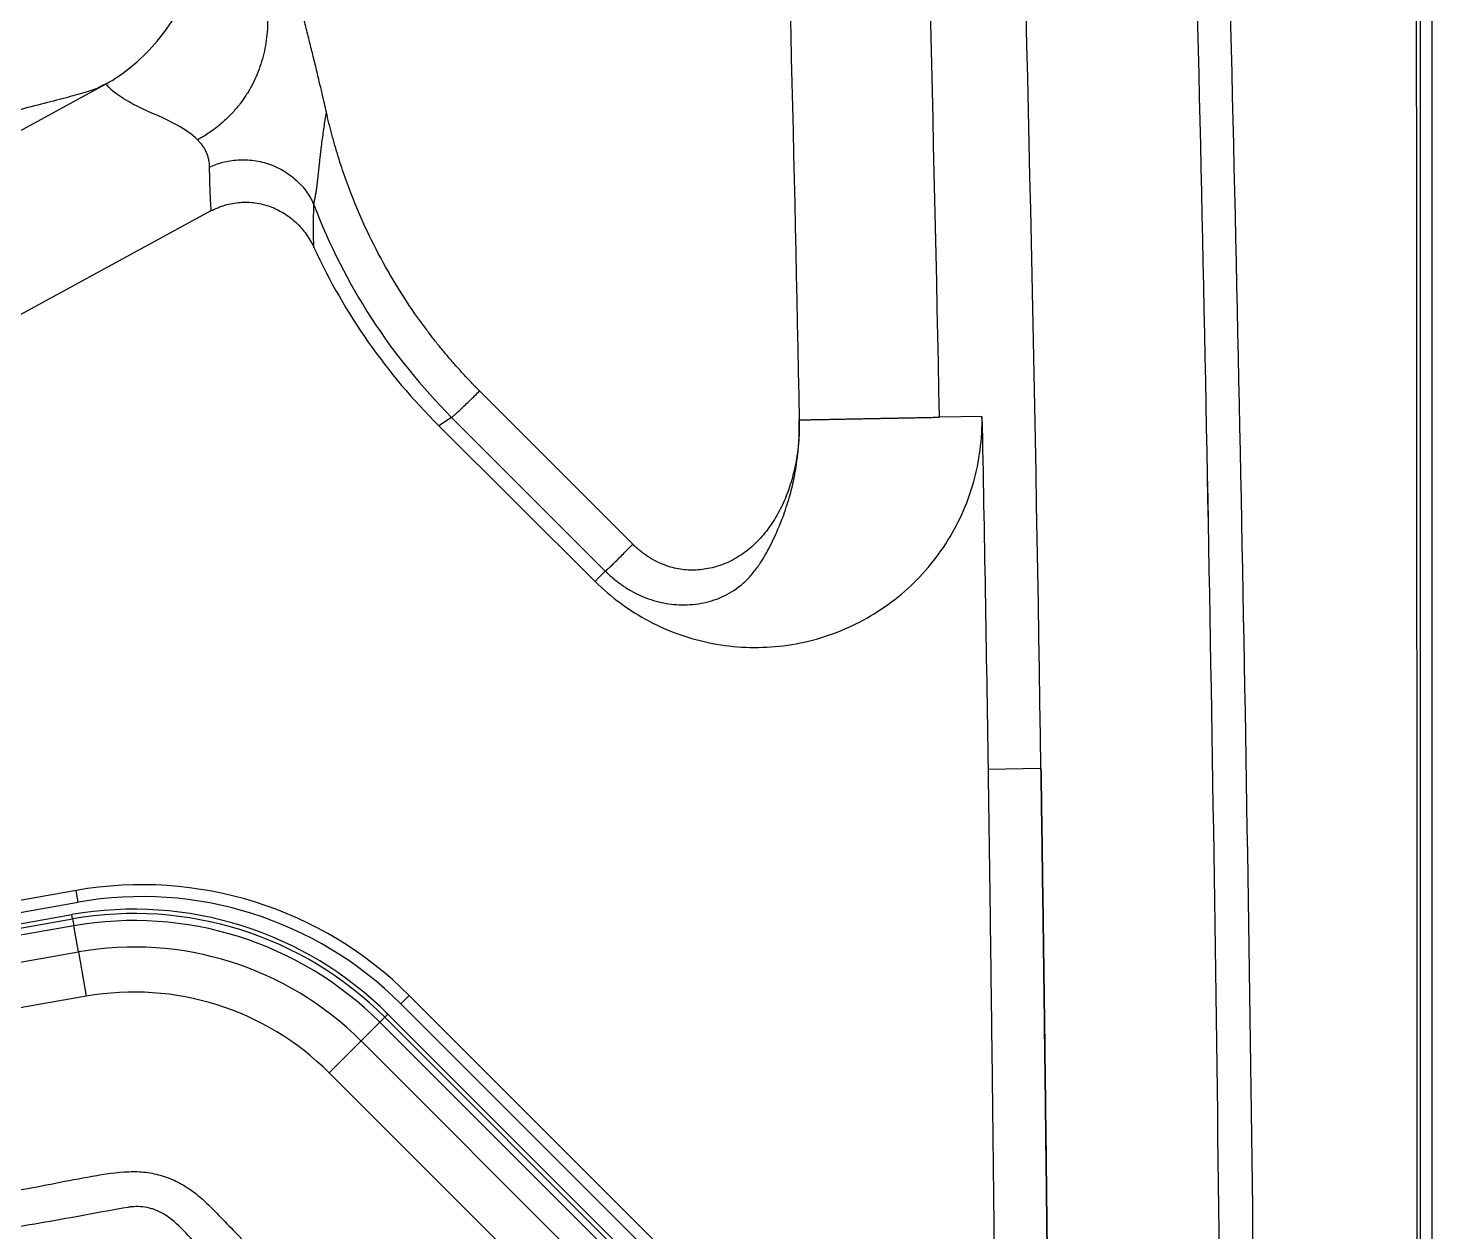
# Model space of a CAD drawing. Extents: x 409 to 498, y 628 to 778.
# Drawn here: x 488.75 to 498.04, y 697.36 to 705.33 of the extents above; entities that cross this region are included whole.
import ezdxf

# ---------------------------------------------------------------- set-up
doc = ezdxf.new("R2010")
doc.units = 0
doc.header["$MEASUREMENT"] = 0
doc.layers.add('1', color=4, linetype='Continuous')
doc.layers.add('GEOMETRY', color=4, linetype='Continuous', lineweight=25)

# ---------------------------------------------------------------- blocks, each defined once
blk = doc.blocks.new('2026_PULSE')
at = {"layer": 'GEOMETRY'}
for p, q in [((89.46, 86.5822), (89.46, 2.9182)), ((80.8657, 60.1184), (80.8866, 60.1354)), ((77.1054, 58.0466), (80.6926, 59.9995)), ((80.6698, 59.9877), (80.6524, 59.9786)), ((80.6926, 59.9995), (80.6698, 59.9877)), ((81.3856, 59.1584), (78.4754, 57.574)), ((84.1753, 56.9538), (83.1624, 57.9681)), ((82.9777, 57.7927), (82.892, 57.7379)), ((82.9777, 57.7927), (83.994, 56.7751)), ((86.4848, 57.7994), (86.2036, 57.794)), ((83.9267, 56.7076), (82.892, 57.7379)), ((83.9521, 56.7331), (83.9267, 56.7076)), ((83.994, 56.7751), (83.9521, 56.7331)), ((86.5247, 55.466), (86.8748, 55.4713)), ((80.4945, 54.6627), (76.809, 54.0128)), ((80.5082, 54.5853), (80.4945, 54.6627)), ((76.174, 53.821), (80.5082, 54.5853)), ((76.2024, 53.7509), (80.466, 54.5027)), ((80.471, 54.4746), (80.466, 54.5027)), ((76.5486, 53.7829), (80.471, 54.4746)), ((80.4791, 54.4287), (76.5567, 53.7371)), ((80.471, 54.4746), (80.4791, 54.4287)), ((80.5095, 54.2562), (80.4791, 54.4287)), ((76.6757, 53.5802), (80.5095, 54.2562)), ((80.5095, 54.2562), (80.5612, 53.9628)), ((80.5612, 53.9628), (76.7274, 53.2867)), ((82.6414, 53.9127), (82.697, 53.9683)), ((84.6967, 51.9686), (82.697, 53.9683)), ((82.5358, 53.8235), (82.556, 53.8437)), ((82.556, 53.8437), (84.5556, 51.8441)), ((82.6414, 53.9127), (84.6411, 51.913)), ((82.379, 53.6668), (82.5028, 53.7906)), ((82.5358, 53.8235), (82.5028, 53.7906)), ((84.5025, 51.7909), (82.5028, 53.7906)), ((82.5358, 53.8235), (84.5354, 51.8239)), ((82.379, 53.6668), (82.1683, 53.4561)), ((82.379, 53.6668), (84.3787, 51.6671)), ((84.1679, 51.4564), (82.1683, 53.4561))]:
    blk.add_line(p, q, dxfattribs=at)
for centre, radius in [((80.9288, 52.2), 2.5007), ((80.9288, 52.2), 2.4221), ((80.8781, 52.1658), 2.3729), ((80.8781, 52.1658), 2.3443), ((80.8781, 52.1658), 2.2977), ((80.8781, 52.1658), 2.1226), ((80.8781, 52.1658), 1.8246)]:
    blk.add_arc(centre, radius, 44.9999, 100, dxfattribs=at)
blk.add_ellipse((85.7795, 60.6343), major_axis=(-4.0912, 0), ratio=0.999386, start_param=0.433292, end_param=0.787254, dxfattribs=at)
for points, knots in [([(89.3164, 86.5326), (89.3165, 86.5292), (89.3165, 86.5258), (89.3165, 86.519), (89.3165, 86.5088), (89.3165, 86.485), (89.3167, 86.4374), (89.3169, 86.3422), (89.3173, 86.1518), (89.3181, 85.7709), (89.3198, 85.0093), (89.3231, 83.486), (89.3258, 82.1803), (89.331, 79.5689), (89.3342, 77.8279), (89.3431, 72.6051), (89.3479, 69.1233), (89.3554, 62.1595), (89.358, 58.6777), (89.3614, 51.7139), (89.3622, 48.232), (89.3622, 41.2683), (89.3614, 37.7864), (89.358, 30.8227), (89.3554, 27.3408), (89.3479, 20.3771), (89.3431, 16.8952), (89.3313, 9.9315), (89.3242, 6.4496), (89.3164, 2.9678)], [0, 0, 0, 0, 0.000122, 0.000122, 0.000244, 0.000488, 0.000977, 0.001953, 0.003906, 0.007813, 0.015625, 0.03125, 0.0625, 0.0625, 0.125, 0.125, 0.25, 0.25, 0.375, 0.375, 0.5, 0.5, 0.625, 0.625, 0.75, 0.75, 0.875, 0.875, 1, 1, 1, 1]), ([(89.3164, 86.5326), (89.3165, 86.5292), (89.3165, 86.5258), (89.3165, 86.519), (89.3165, 86.5088), (89.3165, 86.485), (89.3167, 86.4374), (89.3169, 86.3422), (89.3173, 86.1518), (89.3181, 85.7709), (89.3198, 85.0093), (89.3231, 83.486), (89.3258, 82.1803), (89.331, 79.5689), (89.3342, 77.8279), (89.3431, 72.6051), (89.3479, 69.1233), (89.3554, 62.1595), (89.358, 58.6777), (89.3614, 51.7139), (89.3622, 48.232), (89.3622, 41.2683), (89.3614, 37.7864), (89.358, 30.8227), (89.3554, 27.3408), (89.3479, 20.3771), (89.3431, 16.8952), (89.3313, 9.9315), (89.3242, 6.4496), (89.3164, 2.9678)], [0, 0, 0, 0, 0.000122, 0.000122, 0.000244, 0.000488, 0.000977, 0.001953, 0.003906, 0.007813, 0.015625, 0.03125, 0.0625, 0.0625, 0.125, 0.125, 0.25, 0.25, 0.375, 0.375, 0.5, 0.5, 0.625, 0.625, 0.75, 0.75, 0.875, 0.875, 1, 1, 1, 1]), ([(89.3863, 2.9182), (89.3863, 2.9454), (89.3863, 2.9726), (89.3863, 3.0271), (89.3863, 3.1088), (89.3863, 3.2994), (89.3862, 3.6807), (89.3861, 4.4433), (89.386, 5.9684), (89.3859, 7.2757), (89.3856, 9.8902), (89.3855, 11.6332), (89.385, 16.8622), (89.3847, 20.3482), (89.3841, 30.8062), (89.3839, 37.7782), (89.3839, 51.7222), (89.3841, 58.6942), (89.3847, 69.1522), (89.385, 72.6382), (89.3855, 77.8672), (89.3856, 79.6102), (89.3859, 82.2247), (89.386, 83.5319), (89.3861, 85.057), (89.3862, 85.8196), (89.3863, 86.2009), (89.3863, 86.3915), (89.3863, 86.4732), (89.3863, 86.5277), (89.3863, 86.5549), (89.3863, 86.5822)], [0, 0, 0, 0, 0.000977, 0.000977, 0.001953, 0.003906, 0.007812, 0.015625, 0.03125, 0.0625, 0.0625, 0.125, 0.125, 0.25, 0.25, 0.5, 0.5, 0.75, 0.75, 0.875, 0.875, 0.9375, 0.9375, 0.96875, 0.984375, 0.992187, 0.996094, 0.998047, 0.999023, 0.999023, 1, 1, 1, 1]), ([(89.3863, 2.9182), (89.3863, 2.9454), (89.3863, 2.9726), (89.3863, 3.0271), (89.3863, 3.1088), (89.3863, 3.2994), (89.3862, 3.6807), (89.3861, 4.4433), (89.386, 5.9684), (89.3859, 7.2757), (89.3856, 9.8902), (89.3855, 11.6332), (89.385, 16.8622), (89.3847, 20.3482), (89.3841, 30.8062), (89.3839, 37.7782), (89.3839, 51.7222), (89.3841, 58.6942), (89.3847, 69.1522), (89.385, 72.6382), (89.3855, 77.8672), (89.3856, 79.6102), (89.3859, 82.2247), (89.386, 83.5319), (89.3861, 85.057), (89.3862, 85.8196), (89.3863, 86.2009), (89.3863, 86.3915), (89.3863, 86.4732), (89.3863, 86.5277), (89.3863, 86.5549), (89.3863, 86.5822)], [0, 0, 0, 0, 0.000977, 0.000977, 0.001953, 0.003906, 0.007812, 0.015625, 0.03125, 0.0625, 0.0625, 0.125, 0.125, 0.25, 0.25, 0.5, 0.5, 0.75, 0.75, 0.875, 0.875, 0.9375, 0.9375, 0.96875, 0.984375, 0.992187, 0.996094, 0.998047, 0.999023, 0.999023, 1, 1, 1, 1]), ([(86.867, 84.7354), (87.0749, 81.4073), (87.2556, 78.0781), (87.5636, 71.4175), (87.6909, 68.0861), (87.843, 63.0875), (87.8873, 61.421), (87.9629, 58.0875), (87.9944, 56.4204), (88.0697, 51.4195), (88.1197, 44.7517), (88.0698, 38.0841), (87.9693, 31.4165), (87.8938, 28.0825), (87.691, 21.417), (87.5637, 18.0851), (87.3327, 13.0888), (87.249, 11.4235), (87.0681, 8.094), (86.971, 6.4295), (86.867, 4.7655)], [0, 0, 0, 0, 0.125, 0.125, 0.25, 0.25, 0.3125, 0.3125, 0.375, 0.375, 0.5, 0.625, 0.625, 0.75, 0.75, 0.875, 0.875, 0.9375, 0.9375, 1, 1, 1, 1]), ([(86.867, 84.7354), (87.2828, 78.0792), (87.5895, 71.4185), (87.8937, 61.4212), (87.9693, 58.0874), (88.0697, 51.4195), (88.0947, 48.0856), (88.0948, 41.4179), (88.0698, 38.0841), (87.9693, 31.4165), (87.8938, 28.0825), (87.5896, 18.0842), (87.2829, 11.4218), (86.867, 4.7655)], [0.216375, 0.216375, 0.216375, 0.216375, 0.723368, 0.723368, 0.976864, 0.976864, 1.230361, 1.230361, 1.483857, 1.483857, 1.737354, 1.737354, 2.244347, 2.244347, 2.244347, 2.244347]), ([(87.0428, 4.7545), (87.1507, 6.4189), (87.2517, 8.0836), (87.44, 11.4139), (87.5273, 13.0795), (87.7684, 18.0771), (87.9014, 21.4098), (88.0603, 26.4104), (88.1065, 28.0776), (88.1854, 31.4123), (88.2182, 33.0798), (88.2967, 38.0821), (88.3487, 44.7519), (88.2967, 51.4218), (88.2181, 56.4243), (88.1853, 58.0919), (88.1064, 61.4264), (88.0602, 63.0934), (87.9013, 68.0935), (87.7683, 71.4257), (87.4469, 78.0878), (87.2586, 81.4177), (87.0428, 84.7464)], [0, 0, 0, 0, 0.0625, 0.0625, 0.125, 0.125, 0.25, 0.25, 0.3125, 0.3125, 0.375, 0.375, 0.5, 0.625, 0.625, 0.6875, 0.6875, 0.75, 0.75, 0.875, 0.875, 1, 1, 1, 1]), ([(87.0428, 4.7545), (87.4744, 11.4121), (87.7955, 18.0761), (88.1132, 28.0773), (88.192, 31.4123), (88.2967, 38.0821), (88.3227, 41.417), (88.3227, 48.0868), (88.2967, 51.4218), (88.1919, 58.0918), (88.1131, 61.4267), (87.7954, 71.4268), (87.4744, 78.089), (87.0428, 84.7464)], [0, 0, 0, 0, 0.50835, 0.50835, 0.762525, 0.762525, 1.016701, 1.016701, 1.270876, 1.270876, 1.525051, 1.525051, 2.033401, 2.033401, 2.033401, 2.033401]), ([(80.6926, 59.9995), (80.8104, 60.0641), (80.9187, 60.1541), (81.1073, 60.3695), (81.1878, 60.4945), (81.375, 60.8948), (81.4275, 61.1954), (81.375, 61.4587)], [0, 0, 0, 0, 0.25, 0.25, 0.5, 0.5, 1, 1, 1, 1]), ([(81.7401, 60.6235), (81.7413, 60.6176), (81.7436, 60.6058), (81.7467, 60.5878), (81.7496, 60.5695), (81.7522, 60.5507), (81.7545, 60.5316), (81.7565, 60.5121), (81.7581, 60.4922), (81.7605, 60.4542), (81.7615, 60.3978), (81.7571, 60.3244), (81.7472, 60.2522), (81.7319, 60.1818), (81.7113, 60.1134), (81.6855, 60.0473), (81.6545, 59.9835), (81.6193, 59.9242), (81.5781, 59.8658), (81.5336, 59.8126), (81.4812, 59.7597), (81.4315, 59.7172), (81.3851, 59.6831), (81.3501, 59.66), (81.3214, 59.6427), (81.3043, 59.6332), (81.297, 59.6292)], [0, 0, 0, 0, 0.015038, 0.030361, 0.045977, 0.061892, 0.078107, 0.094625, 0.111454, 0.128603, 0.191148, 0.254486, 0.316684, 0.378871, 0.440896, 0.502859, 0.563639, 0.626144, 0.682537, 0.749257, 0.804846, 0.873178, 0.915464, 0.950776, 0.97899, 1, 1, 1, 1]), ([(82.1493, 59.8127), (82.145, 59.832), (82.1356, 59.8738), (82.12, 59.9412), (82.1009, 60.0227), (82.0785, 60.1157), (82.054, 60.2149), (82.0287, 60.3161), (82.003, 60.4167), (81.9766, 60.5189), (81.9591, 60.5859), (81.9503, 60.6194)], [0, 0, 0, 0, 0.071566, 0.154541, 0.250007, 0.373511, 0.499997, 0.618962, 0.749994, 0.874996, 1, 1, 1, 1]), ([(80.6524, 59.9786), (80.648, 59.9761), (80.6267, 59.9642), (80.5399, 59.9384), (80.4072, 59.9013), (80.2447, 59.8597), (80.0439, 59.8089), (79.8002, 59.7468), (79.5127, 59.6714), (79.1721, 59.5791), (78.7749, 59.4672), (78.3149, 59.3313), (77.8335, 59.1827), (77.4948, 59.072), (77.3254, 59.0167)], [0, 0, 0, 0, 0.0173659, 0.0828431, 0.1484199, 0.2140786, 0.2797978, 0.3659129, 0.4520605, 0.5382263, 0.6536466, 0.7690833, 0.8845363, 1, 1, 1, 1]), ([(81.1629, 59.7259), (81.1628, 59.7259), (81.1627, 59.726), (81.0003, 59.8155), (80.7866, 59.8767), (80.6926, 59.9995)], [0, 0, 0, 0, 0.0004037, 0.0004037, 0.7585075, 0.7585075, 0.7585075, 0.7585075]), ([(82.0668, 59.199), (82.0668, 59.1998), (82.0669, 59.2015), (82.0672, 59.2045), (82.0676, 59.2076), (82.0682, 59.211), (82.0688, 59.2146), (82.0696, 59.2185), (82.0704, 59.2225), (82.0712, 59.2267), (82.0721, 59.2312), (82.0731, 59.2358), (82.074, 59.2406), (82.075, 59.2456), (82.076, 59.2507), (82.077, 59.2561), (82.078, 59.2615), (82.079, 59.2672), (82.08, 59.273), (82.081, 59.2789), (82.082, 59.285), (82.083, 59.2912), (82.0839, 59.2976), (82.0849, 59.3041), (82.0858, 59.3107), (82.0868, 59.3175), (82.0877, 59.3244), (82.0886, 59.3315), (82.0895, 59.3386), (82.0904, 59.3459), (82.0913, 59.3533), (82.0922, 59.3608), (82.093, 59.3685), (82.0939, 59.3762), (82.0948, 59.3841), (82.0956, 59.3921), (82.0965, 59.4002), (82.0973, 59.4084), (82.0982, 59.4167), (82.099, 59.4251), (82.0999, 59.4336), (82.1008, 59.4422), (82.1017, 59.4509), (82.1026, 59.4597), (82.1036, 59.4686), (82.1045, 59.4776), (82.1055, 59.4867), (82.1065, 59.4959), (82.1075, 59.5051), (82.1086, 59.5145), (82.1096, 59.5239), (82.1107, 59.5334), (82.1118, 59.543), (82.113, 59.5526), (82.1141, 59.5623), (82.1153, 59.5721), (82.1166, 59.582), (82.1178, 59.5919), (82.1191, 59.6019), (82.1221, 59.6249), (82.1271, 59.6614), (82.1343, 59.7114), (82.1418, 59.7619), (82.1468, 59.7957), (82.1493, 59.8127)], [0, 0, 0, 0, 0.012127, 0.024084, 0.035877, 0.047514, 0.059004, 0.070358, 0.081588, 0.092705, 0.103723, 0.114657, 0.12552, 0.136329, 0.147098, 0.157841, 0.168574, 0.179312, 0.190068, 0.200856, 0.21169, 0.222581, 0.233537, 0.244565, 0.255667, 0.26685, 0.278118, 0.289473, 0.300921, 0.312465, 0.324107, 0.335852, 0.3477, 0.359656, 0.37172, 0.383896, 0.396184, 0.408586, 0.421104, 0.433738, 0.44649, 0.459359, 0.472343, 0.485441, 0.49865, 0.511969, 0.525395, 0.538926, 0.55256, 0.566295, 0.580127, 0.594056, 0.608079, 0.622193, 0.636395, 0.650685, 0.665058, 0.679513, 0.694046, 0.708657, 0.780224, 0.852977, 0.926398, 1, 1, 1, 1]), ([(83.1624, 57.9681), (83.1534, 57.9771), (83.1355, 57.9952), (83.1089, 58.0226), (83.0826, 58.0502), (83.0567, 58.0781), (83.031, 58.1063), (83.0056, 58.1347), (82.9805, 58.1634), (82.9557, 58.1923), (82.9312, 58.2214), (82.9069, 58.2508), (82.883, 58.2805), (82.8594, 58.3104), (82.836, 58.3406), (82.767, 58.4316), (82.6582, 58.588), (82.5217, 58.817), (82.4017, 59.0551), (82.3233, 59.2427), (82.2753, 59.374), (82.2505, 59.4461), (82.2272, 59.5186), (82.2055, 59.5915), (82.1852, 59.6648), (82.1663, 59.7385), (82.155, 59.7879), (82.1493, 59.8127)], [0, 0, 0, 0, 0.017914, 0.035814, 0.053704, 0.071585, 0.089458, 0.107327, 0.125191, 0.143054, 0.160916, 0.178781, 0.196649, 0.214523, 0.232404, 0.250295, 0.375238, 0.500195, 0.625024, 0.750096, 0.785887, 0.821624, 0.857321, 0.892993, 0.928653, 0.964317, 1, 1, 1, 1]), ([(81.297, 59.6292), (81.2609, 59.6662), (81.2148, 59.6972), (81.1631, 59.7258), (81.163, 59.7258), (81.1629, 59.7259)], [0.7585075, 0.7585075, 0.7585075, 0.7585075, 0.9994588, 0.9994588, 1, 1, 1, 1]), ([(81.297, 59.6292), (81.2998, 59.6264), (81.3053, 59.6206), (81.3134, 59.6115), (81.3214, 59.6015), (81.3315, 59.5878), (81.3427, 59.5703), (81.354, 59.5483), (81.3629, 59.5254), (81.3689, 59.5037), (81.3724, 59.484), (81.3744, 59.4664), (81.3748, 59.4542), (81.3749, 59.4482)], [0, 0, 0, 0, 0.057764, 0.118363, 0.182034, 0.248927, 0.375908, 0.498001, 0.626196, 0.747996, 0.832641, 0.916762, 1, 1, 1, 1]), ([(81.3749, 59.4482), (81.4023, 59.4611), (81.4321, 59.4721), (81.4956, 59.4887), (81.5294, 59.4943), (81.5992, 59.4987), (81.6353, 59.4974), (81.7071, 59.4873), (81.743, 59.4785), (81.8118, 59.4537), (81.8448, 59.4377), (81.9057, 59.3999), (81.9336, 59.3782), (81.983, 59.3309), (82.0044, 59.3054), (82.0405, 59.2529), (82.0552, 59.2258), (82.0667, 59.1989)], [0, 0, 0, 0, 0.125, 0.125, 0.25, 0.25, 0.375, 0.375, 0.5, 0.5, 0.625, 0.625, 0.75, 0.75, 0.875, 0.875, 1, 1, 1, 1]), ([(81.3749, 59.4482), (81.3751, 59.4343), (81.3754, 59.4066), (81.3763, 59.3651), (81.3775, 59.3236), (81.379, 59.2822), (81.3809, 59.2409), (81.383, 59.1996), (81.3847, 59.1722), (81.3856, 59.1584)], [0, 0, 0, 0, 0.141821, 0.283985, 0.426494, 0.569349, 0.712551, 0.856101, 1, 1, 1, 1]), ([(81.3856, 59.1584), (81.4155, 59.1747), (81.4466, 59.1876), (81.4951, 59.202), (81.5115, 59.2059), (81.5449, 59.212), (81.5618, 59.2142), (81.6123, 59.2179), (81.6459, 59.2169), (81.6963, 59.2098), (81.7131, 59.2065), (81.7458, 59.1983), (81.7619, 59.1934), (81.7935, 59.1818), (81.809, 59.1752), (81.8395, 59.1604), (81.8544, 59.1521), (81.8976, 59.1253), (81.9242, 59.1047), (81.9611, 59.07), (81.9729, 59.0577), (81.9952, 59.0321), (82.0057, 59.0188), (82.0351, 58.9777), (82.0521, 58.9486), (82.0664, 58.9177)], [0, 0, 0, 0, 0.125, 0.125, 0.1875, 0.1875, 0.25, 0.25, 0.375, 0.375, 0.4375, 0.4375, 0.5, 0.5, 0.5625, 0.5625, 0.625, 0.625, 0.75, 0.75, 0.8125, 0.8125, 0.875, 0.875, 1, 1, 1, 1]), ([(82.0658, 58.9385), (82.0656, 58.9511), (82.065, 58.9761), (82.0646, 59.0136), (82.0644, 59.0509), (82.0646, 59.0881), (82.065, 59.1252), (82.0657, 59.1621), (82.0664, 59.1867), (82.0667, 59.1989)], [0, 0, 0, 0, 0.146005, 0.29096, 0.434865, 0.577722, 0.719529, 0.860289, 1, 1, 1, 1]), ([(82.0667, 59.1989), (82.1671, 58.9361), (82.2952, 58.6839), (82.6011, 58.2117), (82.7789, 57.9917), (82.9777, 57.7927)], [0, 0, 0, 0, 0.5, 0.5, 1, 1, 1, 1]), ([(82.9777, 57.7927), (82.9804, 57.7944), (82.9868, 57.7997), (83.0026, 57.8139), (83.0088, 57.8196), (83.0232, 57.833), (83.0314, 57.8407), (83.0491, 57.8575), (83.0587, 57.8667), (83.0787, 57.886), (83.0892, 57.8961), (83.1209, 57.927), (83.1424, 57.9482), (83.1624, 57.9681)], [0, 0, 0, 0, 0.25, 0.25, 0.375, 0.375, 0.5, 0.5, 0.625, 0.625, 0.75, 0.75, 1, 1, 1, 1]), ([(83.9267, 56.7076), (84.0318, 56.6029), (84.1526, 56.514), (84.4148, 56.3753), (84.5562, 56.3255), (84.8476, 56.2695), (84.9974, 56.2633), (85.2924, 56.2949), (85.4375, 56.3327), (85.7103, 56.4492), (85.838, 56.5278), (86.0649, 56.7189), (86.1641, 56.8314), (86.3252, 57.0805), (86.3871, 57.2171), (86.4684, 57.5024), (86.4877, 57.6511), (86.4848, 57.7994)], [0, 0, 0, 0, 0.125, 0.125, 0.25, 0.25, 0.375, 0.375, 0.5, 0.5, 0.625, 0.625, 0.75, 0.75, 0.875, 0.875, 1, 1, 1, 1]), ([(83.994, 56.7751), (83.9982, 56.7709), (84.0066, 56.7626), (84.0194, 56.7507), (84.0321, 56.7393), (84.0446, 56.7285), (84.057, 56.7183), (84.0693, 56.7086), (84.0814, 56.6993), (84.0934, 56.6906), (84.1051, 56.6823), (84.1167, 56.6745), (84.1281, 56.6671), (84.1392, 56.6601), (84.1502, 56.6536), (84.1609, 56.6474), (84.1713, 56.6415), (84.1815, 56.636), (84.1914, 56.6309), (84.2011, 56.626), (84.2297, 56.6123), (84.2778, 56.5924), (84.3462, 56.5718), (84.4136, 56.5586), (84.5075, 56.5495), (84.6275, 56.5569), (84.7673, 56.5991), (84.8703, 56.662), (84.9336, 56.7207), (84.9652, 56.7562), (84.9954, 56.794), (85.0271, 56.8401), (85.0617, 56.8994), (85.0928, 56.9587), (85.129, 57.0355), (85.1714, 57.1377), (85.2113, 57.2587), (85.2435, 57.3887), (85.2595, 57.4849), (85.2675, 57.5545), (85.271, 57.5916), (85.274, 57.6323), (85.2761, 57.6768), (85.2772, 57.7252), (85.2767, 57.7587), (85.2765, 57.7762)], [0, 0, 0, 0, 0.008189, 0.016159, 0.023916, 0.031463, 0.038806, 0.045947, 0.052891, 0.05964, 0.066199, 0.072568, 0.078751, 0.084751, 0.090569, 0.096207, 0.101667, 0.106951, 0.112059, 0.116994, 0.121756, 0.155559, 0.188163, 0.219631, 0.250001, 0.318237, 0.384969, 0.452638, 0.486083, 0.505885, 0.519105, 0.553484, 0.583352, 0.613734, 0.645258, 0.699733, 0.765064, 0.81934, 0.8828, 0.898238, 0.91523, 0.933835, 0.954115, 0.976143, 1, 1, 1, 1]), ([(85.2765, 57.7762), (85.2766, 57.7683), (85.2769, 57.7526), (85.2768, 57.729), (85.2763, 57.7055), (85.2755, 57.6821), (85.2742, 57.6588), (85.2726, 57.6356), (85.2706, 57.6124), (85.2682, 57.5893), (85.2654, 57.5663), (85.2622, 57.5433), (85.2531, 57.4854), (85.2333, 57.3944), (85.1927, 57.2724), (85.139, 57.1575), (85.0704, 57.0504), (84.9886, 56.9564), (84.8928, 56.8789), (84.7871, 56.8221), (84.6772, 56.7893), (84.5686, 56.7786), (84.4803, 56.7876), (84.4107, 56.8059), (84.3574, 56.8263), (84.315, 56.8477), (84.2827, 56.8671), (84.2598, 56.8823), (84.2376, 56.8985), (84.2161, 56.9159), (84.1953, 56.9342), (84.182, 56.9473), (84.1753, 56.9538)], [0, 0, 0, 0, 0.013152, 0.026261, 0.039332, 0.052368, 0.065372, 0.078349, 0.091302, 0.104235, 0.117151, 0.130055, 0.14295, 0.215171, 0.285317, 0.357354, 0.426383, 0.497197, 0.564676, 0.631237, 0.69652, 0.755075, 0.812629, 0.843683, 0.875259, 0.90771, 0.922985, 0.93826, 0.953566, 0.968937, 0.984405, 1, 1, 1, 1]), ([(85.2765, 57.7762), (85.282, 57.7763), (85.2929, 57.7765), (85.3093, 57.7768), (85.3257, 57.7771), (85.342, 57.7774), (85.3583, 57.7777), (85.3746, 57.778), (85.3907, 57.7783), (85.4068, 57.7786), (85.4229, 57.7789), (85.4389, 57.7792), (85.4548, 57.7795), (85.4706, 57.7798), (85.4863, 57.7802), (85.5019, 57.7805), (85.5175, 57.7808), (85.5329, 57.7811), (85.5482, 57.7814), (85.5635, 57.7817), (85.5786, 57.782), (85.5936, 57.7823), (85.6085, 57.7825), (85.6232, 57.7828), (85.6379, 57.7831), (85.6524, 57.7834), (85.6669, 57.7837), (85.6812, 57.7839), (85.6954, 57.7842), (85.7094, 57.7845), (85.7234, 57.7847), (85.7372, 57.785), (85.7509, 57.7853), (85.7645, 57.7855), (85.7779, 57.7858), (85.7913, 57.7861), (85.8045, 57.7863), (85.8176, 57.7866), (85.8305, 57.7868), (85.8434, 57.7871), (85.8561, 57.7873), (85.8687, 57.7876), (85.8812, 57.7878), (85.8936, 57.788), (85.9059, 57.7883), (85.9181, 57.7885), (85.9301, 57.7887), (85.942, 57.789), (85.9539, 57.7892), (85.9656, 57.7894), (85.9772, 57.7896), (85.9887, 57.7899), (86, 57.7901), (86.0113, 57.7903), (86.0319, 57.7907), (86.0613, 57.7913), (86.0987, 57.792), (86.1349, 57.7927), (86.1699, 57.7933), (86.1923, 57.7938), (86.2036, 57.794)], [0, 0, 0, 0, 0.0141689, 0.0283314, 0.0424886, 0.0566415, 0.0707908, 0.0849374, 0.0990819, 0.1132248, 0.1273668, 0.1415083, 0.1556502, 0.1697927, 0.1839361, 0.1980803, 0.2122253, 0.2263706, 0.2405158, 0.2546605, 0.268805, 0.2829501, 0.297096, 0.3112432, 0.3253915, 0.3395411, 0.3536916, 0.3678426, 0.3819943, 0.3961471, 0.410301, 0.4244562, 0.4386124, 0.4527695, 0.4669271, 0.4810847, 0.4952419, 0.5093986, 0.523555, 0.5377113, 0.5518676, 0.5660239, 0.5801802, 0.5943362, 0.6084917, 0.6226465, 0.6368007, 0.6509545, 0.665108, 0.6792611, 0.6934139, 0.7075663, 0.7217181, 0.7358692, 0.7500194, 0.8000113, 0.8500031, 0.8999984, 0.9499981, 1, 1, 1, 1]), ([(83.994, 56.7751), (83.9967, 56.7769), (84.0029, 56.7823), (84.0184, 56.7968), (84.0246, 56.8026), (84.0388, 56.8163), (84.0468, 56.8241), (84.0642, 56.8412), (84.0736, 56.8506), (84.0932, 56.8702), (84.1035, 56.8805), (84.1346, 56.912), (84.1557, 56.9336), (84.1753, 56.9538)], [0, 0, 0, 0, 0.25, 0.25, 0.375, 0.375, 0.5, 0.5, 0.625, 0.625, 0.75, 0.75, 1, 1, 1, 1]), ([(86.5247, 55.466), (86.5277, 55.26), (86.5336, 54.8478), (86.5419, 54.2296), (86.5497, 53.6114), (86.5571, 52.9932), (86.5639, 52.3749), (86.5702, 51.7567), (86.5759, 51.1385), (86.581, 50.5202), (86.5856, 49.902), (86.5896, 49.2837), (86.593, 48.6655), (86.5959, 48.0472), (86.5983, 47.4289), (86.6001, 46.8107), (86.6014, 46.1924), (86.6022, 45.5741), (86.6026, 44.9558), (86.6025, 44.3376), (86.602, 43.7193), (86.601, 43.101), (86.5995, 42.4827), (86.5975, 41.8645), (86.595, 41.2462), (86.5919, 40.6279), (86.5883, 40.0096), (86.5831, 39.2403), (86.5757, 38.3199), (86.5654, 37.2485), (86.5534, 36.1771), (86.5399, 35.1057), (86.5298, 34.3914), (86.5247, 34.0343)], [0, 0, 0, 0, 0.028848, 0.057695, 0.086542, 0.11539, 0.144237, 0.173084, 0.201931, 0.230778, 0.259625, 0.288472, 0.31732, 0.346167, 0.375014, 0.403862, 0.432709, 0.461557, 0.490404, 0.519252, 0.548099, 0.576947, 0.605794, 0.634642, 0.66349, 0.692337, 0.721185, 0.750032, 0.800026, 0.850019, 0.900013, 0.950006, 1, 1, 1, 1]), ([(86.8748, 55.4713), (86.8774, 55.2926), (86.8827, 54.9353), (86.8901, 54.3992), (86.8972, 53.8632), (86.9038, 53.3272), (86.91, 52.7911), (86.9158, 52.2551), (86.9212, 51.719), (86.9263, 51.183), (86.9309, 50.6469), (86.9351, 50.1108), (86.9389, 49.5748), (86.9423, 49.0387), (86.9453, 48.5027), (86.948, 47.9666), (86.9502, 47.4305), (86.952, 46.8945), (86.9534, 46.3584), (86.9544, 45.8223), (86.955, 45.2862), (86.9552, 44.7502), (86.955, 44.2141), (86.9544, 43.678), (86.9534, 43.142), (86.952, 42.6059), (86.9502, 42.0698), (86.948, 41.5337), (86.9453, 40.9977), (86.9423, 40.4616), (86.9389, 39.9256), (86.9351, 39.3895), (86.9309, 38.8534), (86.9263, 38.3174), (86.9212, 37.7813), (86.9158, 37.2453), (86.91, 36.7092), (86.9038, 36.1732), (86.8972, 35.6371), (86.8901, 35.1011), (86.8827, 34.5651), (86.8774, 34.2077), (86.8748, 34.029)], [0, 0, 0, 0, 0.025, 0.050001, 0.075001, 0.100001, 0.125002, 0.150002, 0.175002, 0.200002, 0.225002, 0.250002, 0.275002, 0.300002, 0.325001, 0.350001, 0.375001, 0.400001, 0.425001, 0.45, 0.475, 0.5, 0.525, 0.55, 0.574999, 0.599999, 0.624999, 0.649999, 0.674999, 0.699998, 0.724998, 0.749998, 0.774998, 0.799998, 0.824998, 0.849998, 0.874998, 0.899999, 0.924999, 0.949999, 0.975, 1, 1, 1, 1]), ([(86.8748, 34.029), (86.8774, 34.2077), (86.8827, 34.5651), (86.8901, 35.1013), (86.8971, 35.6374), (86.9037, 36.1735), (86.91, 36.7095), (86.9158, 37.2456), (86.9212, 37.7817), (86.9262, 38.3178), (86.9308, 38.8539), (86.935, 39.39), (86.9388, 39.9261), (86.9423, 40.4622), (86.9453, 40.9982), (86.9479, 41.5343), (86.9501, 42.0704), (86.9519, 42.6064), (86.9533, 43.1425), (86.9543, 43.6786), (86.9549, 44.2146), (86.9551, 44.7507), (86.9549, 45.2867), (86.9543, 45.8228), (86.9533, 46.3588), (86.9519, 46.8949), (86.9501, 47.4309), (86.9479, 47.967), (86.9453, 48.503), (86.9423, 49.0391), (86.9388, 49.5751), (86.935, 50.1111), (86.9308, 50.6472), (86.9262, 51.1832), (86.9212, 51.7192), (86.9158, 52.2552), (86.91, 52.7912), (86.9037, 53.3273), (86.8971, 53.8633), (86.8901, 54.3993), (86.8827, 54.9353), (86.8774, 55.2926), (86.8748, 55.4713)], [0, 0, 0, 0, 0.025004, 0.050008, 0.075011, 0.100014, 0.125017, 0.150019, 0.175021, 0.200023, 0.225024, 0.250025, 0.275026, 0.300027, 0.325027, 0.350027, 0.375027, 0.400027, 0.425026, 0.450026, 0.475025, 0.500024, 0.525023, 0.550022, 0.575021, 0.60002, 0.625018, 0.650017, 0.675016, 0.700014, 0.725013, 0.750011, 0.77501, 0.800008, 0.825007, 0.850006, 0.875005, 0.900003, 0.925002, 0.950001, 0.975001, 1, 1, 1, 1]), ([(76.7603, 52.0877), (76.9819, 52.1269), (78.0896, 52.3232), (79.2813, 52.5188), (80.3272, 52.7204), (80.5699, 52.7681), (80.7697, 52.8009), (80.927, 52.8045), (81.0375, 52.7853), (81.1431, 52.7481), (81.2528, 52.6865), (81.3598, 52.5964), (81.4656, 52.4854), (82.0346, 51.8899), (82.8347, 51.1201), (83.607, 50.3351), (83.9081, 50.0399), (83.9863, 49.9455), (84.0408, 49.8407), (84.0833, 49.7141), (84.0947, 49.5606), (84.0817, 49.0695), (84.0988, 47.8288), (84.0838, 45.4926), (84.1008, 42.9551), (84.0794, 41.126), (84.0964, 40.3548), (84.1045, 40.0645), (84.099, 39.8312), (84.0664, 39.6591), (84.0224, 39.5506), (83.9602, 39.4516), (83.7974, 39.2759), (83.4051, 38.8971), (83.0485, 38.5367), (82.8056, 38.2913)], [0, 0, 0, 0, 0.03273, 0.163648, 0.175653, 0.187658, 0.199644, 0.205049, 0.210454, 0.215858, 0.221261, 0.228663, 0.236112, 0.243565, 0.348466, 0.397583, 0.403718, 0.409824, 0.415316, 0.420808, 0.42913, 0.437515, 0.492348, 0.609476, 0.777448, 0.861434, 0.875538, 0.889641, 0.903702, 0.909359, 0.915018, 0.920634, 0.926263, 0.949783, 1, 1, 1, 1]), ([(82.6368, 38.4601), (82.6368, 38.4601), (82.796, 38.6192), (83.099, 38.9305), (83.4697, 39.2736), (83.6618, 39.5006), (83.7406, 39.5562), (83.7919, 39.5779), (83.8455, 39.6254), (83.9009, 39.7012), (83.9456, 39.8243), (83.9637, 40.0026), (83.9622, 40.2165), (83.9458, 40.4307), (83.9334, 40.8049), (83.9445, 41.5695), (83.9305, 44.1099), (83.9582, 46.7926), (83.9318, 49.0494), (83.9417, 49.492), (83.9406, 49.5953), (83.917, 49.6999), (83.8701, 49.7797), (83.779, 49.8646), (83.6571, 49.9648), (83.5032, 50.1104), (83.351, 50.2577), (82.9621, 50.6464), (82.389, 51.2178), (81.7778, 51.8357), (81.4054, 52.1984), (81.2369, 52.3795), (81.1291, 52.4925), (81.0345, 52.5453), (80.9504, 52.5698), (80.8918, 52.5745), (80.7537, 52.5526), (80.5634, 52.5152), (80.289, 52.4677), (79.0353, 52.2458), (77.8728, 52.0412), (76.8018, 51.8527)], [0, 0, 0, 0, 0, 0.03351, 0.064598, 0.075502, 0.077238, 0.079027, 0.084361, 0.08772, 0.093111, 0.103638, 0.114249, 0.124957, 0.135615, 0.170011, 0.238803, 0.51397, 0.56964, 0.574792, 0.579934, 0.584977, 0.590628, 0.593433, 0.603874, 0.614365, 0.624915, 0.635437, 0.696264, 0.745422, 0.764916, 0.773628, 0.782303, 0.788055, 0.789461, 0.795352, 0.79655, 0.810366, 0.824205, 0.838045, 1, 1, 1, 1])]:
    blk.add_open_spline(points, degree=3, knots=knots, dxfattribs=at)
for points in [[(86.8748, 55.4713), (86.8053, 60.1118), (86.6768, 64.7509), (86.4897, 69.3865)], [(86.8748, 55.4713), (86.8053, 60.1118), (86.6768, 64.7509), (86.4897, 69.3865)], [(86.2036, 57.794), (86.1279, 61.6289), (86.011, 65.4629), (85.8529, 69.2953)], [(84.9778, 67.9736), (85.1098, 64.5755), (85.2094, 61.1761), (85.2765, 57.7762)], [(82.0664, 58.9177), (82.0662, 58.9246), (82.066, 58.9316), (82.0658, 58.9385)], [(86.4848, 57.7994), (86.4998, 57.0217), (86.5131, 56.2439), (86.5247, 55.466)]]:
    blk.add_open_spline(points, degree=3, dxfattribs=at)

msp = doc.modelspace()

# ---------------------------------------------------------------- block references
at = {"layer": '1'}
msp.add_blockref('2026_PULSE', (408.577, 644.9604), dxfattribs=at)

doc.saveas('drawing.dxf')
